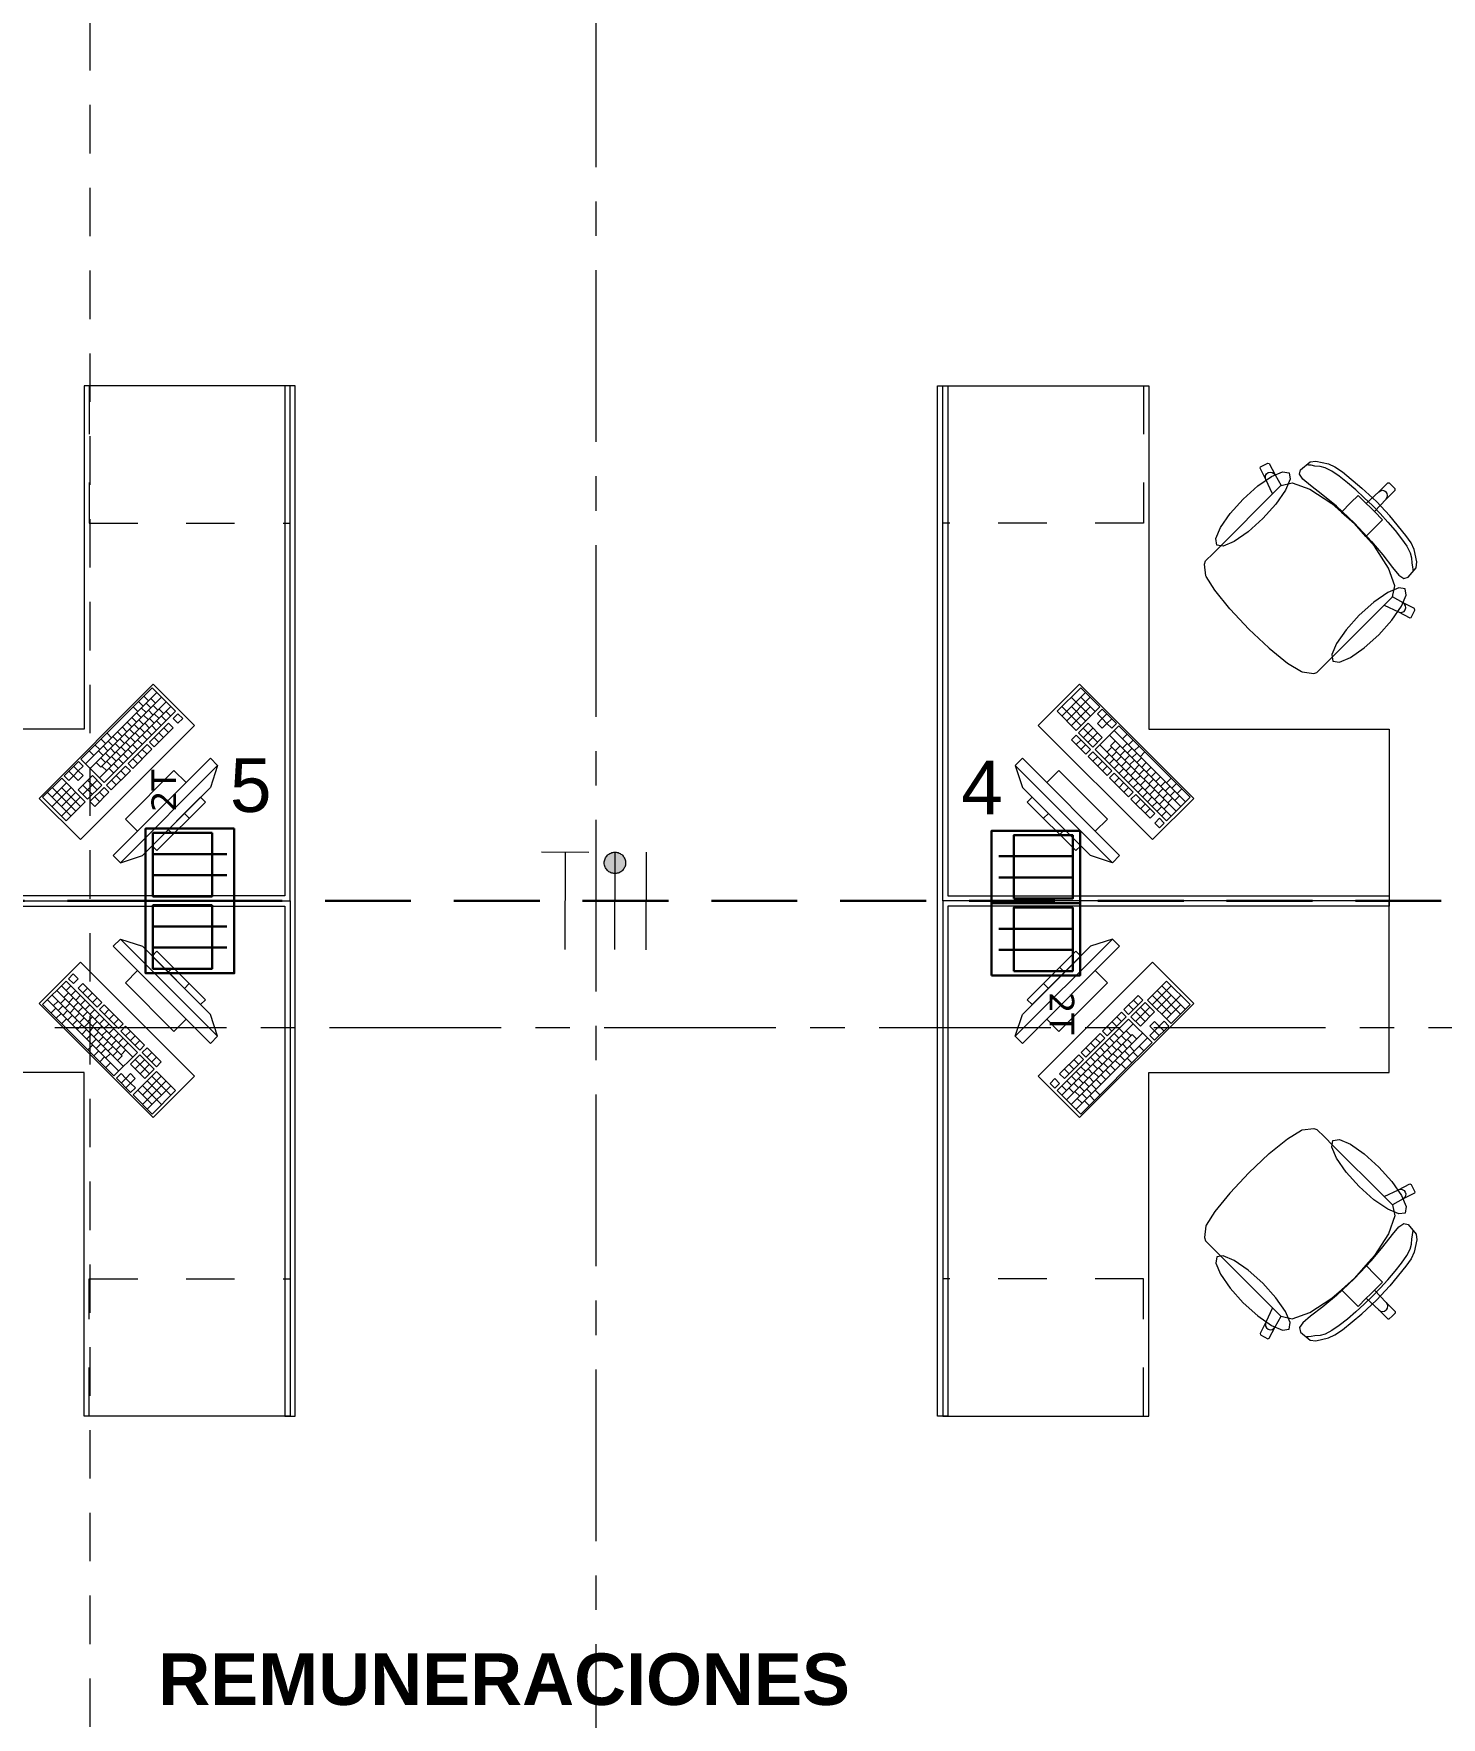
# Model space of a CAD drawing. Header units: inches. Extents: x -19 to 5698, y -728 to 92.
# Drawn here: x 129.905 to 134.004, y 32.398 to 37.3 of the extents above; entities that cross this region are included whole.
import ezdxf

# ---------------------------------------------------------------- set-up
doc = ezdxf.new("R2010")
doc.units = ezdxf.units.IN
doc.header["$MEASUREMENT"] = 0
for name, pattern in [('HIDDEN', [0.375, 0.25, -0.125]), ('Hidden Line', [0.195611, 0.141111, -0.0545]), ('Punto & Raya', [0.65, 0.5, -0.075, 0, -0.075]), ('Rayas', [0.282222, 0.141111, -0.141111]), ('RAYITAS', [0.375, 0.25, -0.125])]:
    doc.linetypes.add(name, pattern=pattern)
doc.layers.get('0').update_dxf_attribs({"color": 61})
for name, color, linetype, lineweight in [('00 conduct tomacorr', 120, 'HIDDEN', 30), ('00 IE LUZ EMERGENCIA', 253, 'Continuous', 0), ('T-TECHO-E', 150, 'Continuous', 20), ('TOMACORRIENTE', 22, 'RAYITAS', 9)]:
    doc.layers.add(name, color=color, linetype=linetype, lineweight=lineweight)
for name, color, linetype in [('02 _ ARQ _ ZON _ Espacio.3D', 7, 'Continuous'), ('08 _ STR _ EXT _ 09 Vigas', 251, 'Continuous'), ('Interior - Mobiliario', 7, 'Continuous'), ('Marcador - Secciones', 7, 'Continuous')]:
    doc.layers.add(name, color=color, linetype=linetype)
doc.styles.add('Annotative', font='arial.ttf')
doc.styles.add('Estilo_Generado_1', font='swisseb.ttf')

# ---------------------------------------------------------------- blocks, each defined once
blk = doc.blocks.new('CAJA POP UP 6 MODULOS')
at = {"layer": '00 conduct tomacorr', "linetype": 'Continuous'}
for p, q in [((-0.095, -0.165), (-0.095, -0.0151)), ((-0.052, -0.165), (-0.052, -0.0151)), ((0.052, -0.165), (0.052, -0.0151)), ((0.095, -0.165), (0.095, -0.0151)), ((0, -0.165), (0, -0.18))]:
    blk.add_line(p, q, dxfattribs=at)
for points in [[(-0.147, 0), (0.147, 0), (0.147, -0.18), (-0.147, -0.18)], [(0, 0), (0.147, 0), (0.147, -0.18), (0, -0.18)]]:
    blk.add_lwpolyline(points, close=True, dxfattribs=at)
for points in [[(-0.138, -0.045), (-0.009, -0.045), (-0.009, -0.165), (-0.138, -0.165), (-0.138, -0.045)], [(0.009, -0.045), (0.138, -0.045), (0.138, -0.165), (0.009, -0.165), (0.009, -0.045)]]:
    blk.add_lwpolyline(points, dxfattribs=at)
at = {"color": 1, "insert": (-0.1807, -0.168), "char_height": 0.05, "attachment_point": 1, "rotation": 180}
blk.add_mtext_dynamic_manual_height_columns('{\\fVerdana|b0|i0|c0|p34;2T}', width=0.000481, gutter_width=0.1561, heights=[0], dxfattribs=at)
blk = doc.blocks.new('a')
at = {"layer": 'TOMACORRIENTE', "ltscale": 0.05}
h = blk.add_hatch(color=4, dxfattribs=at)
edge = h.paths.add_edge_path()
edge.add_arc((0, 0.0752), 0.0211, 0, 360)
at = {"layer": 'TOMACORRIENTE', "color": 4}
for p, q in [((-0.1455, 0.0963), (-0.0515, 0.0963)), ((-0.0985, 0.0963), (-0.0985, -0.0966)), ((0, 0.0963), (0, -0.0963)), ((0.0623, -0.0963), (0.0623, 0.0963))]:
    blk.add_line(p, q, dxfattribs=at)
blk.add_circle((0, 0.0752), 0.0211, dxfattribs=at)
blk = doc.blocks.new('CABLE 3FACE')
at = {"layer": 'T-TECHO-E', "rotation": 59.94170052614085}
blk.add_blockref('a', (0, 0), dxfattribs=at)

msp = doc.modelspace()

# ---------------------------------------------------------------- linework, layer by layer
at = {"layer": '00 conduct tomacorr'}
msp.add_line((127.0037, 34.775, 0), (138.6907, 34.775), dxfattribs=at)
at = {"layer": '08 _ STR _ EXT _ 09 Vigas', "color": 251, "linetype": 'Hidden Line', "lineweight": 13, "true_color": 0x636466}
msp.add_line((130.07, 30.2), (130.07, 39.4), dxfattribs=at)
at = {"layer": 'Interior - Mobiliario', "color": 175, "linetype": 'Rayas', "lineweight": 13}
for p, q in [((130.067, 36.275), (130.067, 35.875)), ((133.137, 36.275), (133.137, 35.875)), ((130.067, 35.875), (130.652, 35.875)), ((133.137, 35.875), (132.552, 35.875)), ((130.067, 33.275), (130.067, 33.675)), ((130.067, 33.675), (130.652, 33.675)), ((133.137, 33.675), (132.552, 33.675)), ((133.137, 33.275), (133.137, 33.675))]:
    msp.add_line(p, q, dxfattribs=at)
at = {"layer": 'Interior - Mobiliario', "color": 175, "linetype": 'Continuous', "lineweight": 13}
for p, q in [((130.667, 36.275), (130.637, 36.275)), ((130.637, 36.275), (130.637, 34.79)), ((130.667, 34.79), (130.667, 36.275)), ((132.537, 36.275), (132.567, 36.275)), ((132.537, 34.79), (132.537, 36.275)), ((132.567, 36.275), (132.567, 34.79)), ((133.4761, 36.0348), (133.4774, 36.0388)), ((133.4931, 36.0017), (133.4761, 36.0348)), ((133.4774, 36.0388), (133.4988, 36.0497)), ((133.4988, 36.0497), (133.5028, 36.0483)), ((133.5028, 36.0483), (133.5198, 36.0152)), ((133.5908, 36.0174), (133.5942, 36.0303)), ((133.5942, 36.0303), (133.6221, 36.0535)), ((133.6168, 36.0439), (133.6123, 36.0447)), ((133.6248, 36.0431), (133.6168, 36.0439)), ((133.6221, 36.0535), (133.6388, 36.0554)), ((133.6356, 36.041), (133.6248, 36.0431)), ((133.651, 36.0399), (133.6356, 36.041)), ((133.6388, 36.0554), (133.675, 36.0476)), ((133.6657, 36.036), (133.651, 36.0399)), ((133.6846, 36.026), (133.6657, 36.036)), ((133.675, 36.0476), (133.6942, 36.0386)), ((133.6942, 36.0386), (133.7159, 36.0237)), ((133.4915, 36.0074), (133.4921, 36.0132)), ((133.4931, 36.0017), (133.4915, 36.0074)), ((133.4921, 36.0132), (133.495, 36.0183)), ((133.5127, 35.9599), (133.4931, 36.0017)), ((133.495, 36.0183), (133.4996, 36.0219)), ((133.4996, 36.0219), (133.5052, 36.0234)), ((133.5052, 36.0234), (133.511, 36.0227)), ((133.511, 36.0227), (133.5162, 36.0198)), ((133.5369, 35.9842), (133.5127, 35.9599)), ((133.5162, 36.0198), (133.5198, 36.0152)), ((133.5198, 36.0152), (133.5371, 35.9842)), ((133.5369, 35.9842), (133.5371, 35.9842)), ((133.5371, 35.9842), (133.5691, 35.9917)), ((133.5691, 35.9917), (133.621, 35.9733)), ((133.6008, 36.0031), (133.5908, 36.0174)), ((133.6231, 35.9845), (133.6008, 36.0031)), ((133.6592, 35.9565), (133.6231, 35.9845)), ((133.7064, 36.0112), (133.6846, 36.026)), ((133.7302, 35.9926), (133.7064, 36.0112)), ((133.7159, 36.0237), (133.7726, 35.9769)), ((133.755, 35.9714), (133.7302, 35.9926)), ((133.8217, 35.9661), (133.8478, 35.9922)), ((133.8478, 35.9922), (133.852, 35.9921)), ((133.852, 35.9921), (133.8606, 35.9836)), ((133.8691, 35.9751), (133.8606, 35.9836)), ((133.3648, 35.8121), (133.5127, 35.9599)), ((133.621, 35.9733), (133.6849, 35.932)), ((133.6986, 35.9238), (133.6592, 35.9565)), ((133.6849, 35.932), (133.713, 35.9072)), ((133.713, 35.9072), (133.7404, 35.9346)), ((133.7404, 35.9346), (133.7615, 35.9557)), ((133.7796, 35.9489), (133.755, 35.9714)), ((133.7615, 35.9557), (133.7852, 35.9321)), ((133.7726, 35.9769), (133.8148, 35.9378)), ((133.803, 35.9261), (133.7796, 35.9489)), ((133.7852, 35.9321), (133.8217, 35.9661)), ((133.7852, 35.9321), (133.7971, 35.9201)), ((133.8091, 35.9082), (133.8431, 35.9447)), ((133.8539, 35.8956), (133.8148, 35.9378)), ((133.8217, 35.9661), (133.8266, 35.9693)), ((133.8266, 35.9693), (133.8323, 35.9704)), ((133.8323, 35.9704), (133.8381, 35.9692)), ((133.8381, 35.9692), (133.843, 35.966)), ((133.8462, 35.9611), (133.843, 35.966)), ((133.8431, 35.9447), (133.8691, 35.9708)), ((133.8431, 35.9447), (133.8463, 35.9496)), ((133.8474, 35.9553), (133.8462, 35.9611)), ((133.8463, 35.9496), (133.8474, 35.9553)), ((133.8691, 35.9708), (133.8691, 35.9751)), ((133.7513, 35.8743), (133.6986, 35.9238)), ((133.713, 35.9072), (133.7509, 35.8739)), ((133.8091, 35.9082), (133.7971, 35.9201)), ((133.803, 35.9261), (133.8259, 35.9026)), ((133.8327, 35.8846), (133.8091, 35.9082)), ((133.8115, 35.8634), (133.8327, 35.8846)), ((133.8259, 35.9026), (133.8484, 35.878)), ((133.9007, 35.8389), (133.8539, 35.8956)), ((133.7842, 35.836), (133.7509, 35.8739)), ((133.7513, 35.8743), (133.8008, 35.8216)), ((133.7842, 35.836), (133.8115, 35.8634)), ((133.809, 35.8079), (133.7842, 35.836)), ((133.8484, 35.878), (133.8696, 35.8532)), ((133.8696, 35.8532), (133.8882, 35.8294)), ((133.9156, 35.8172), (133.9007, 35.8389)), ((133.3174, 35.7646), (133.3393, 35.7866)), ((133.3393, 35.7866), (133.3648, 35.8121)), ((133.8008, 35.8216), (133.8335, 35.7823)), ((133.8503, 35.7441), (133.809, 35.8079)), ((133.8882, 35.8294), (133.903, 35.8076)), ((133.903, 35.8076), (133.913, 35.7887)), ((133.913, 35.7887), (133.9169, 35.774)), ((133.9246, 35.798), (133.9156, 35.8172)), ((133.9324, 35.7618), (133.9246, 35.798)), ((133.3145, 35.7553), (133.3174, 35.7646)), ((133.3185, 35.7214), (133.3145, 35.7553)), ((133.8335, 35.7823), (133.8614, 35.7461)), ((133.8686, 35.6921), (133.8503, 35.7441)), ((133.8614, 35.7461), (133.8801, 35.7238)), ((133.9073, 35.7172), (133.9305, 35.7451)), ((133.9169, 35.774), (133.918, 35.7586)), ((133.918, 35.7586), (133.9201, 35.7478)), ((133.9201, 35.7478), (133.9208, 35.7398)), ((133.9208, 35.7398), (133.9216, 35.7353)), ((133.9305, 35.7451), (133.9324, 35.7618)), ((133.3194, 35.7193), (133.3185, 35.7214)), ((133.3443, 35.6792), (133.3194, 35.7193)), ((133.8612, 35.6601), (133.8686, 35.6921)), ((133.8801, 35.7238), (133.8944, 35.7138)), ((133.8944, 35.7138), (133.9073, 35.7172)), ((133.3879, 35.6256), (133.3443, 35.6792)), ((133.8612, 35.6599), (133.8369, 35.6357)), ((133.8612, 35.6599), (133.8612, 35.6601)), ((133.8922, 35.6428), (133.8612, 35.6601)), ((133.8968, 35.6392), (133.8922, 35.6428)), ((133.9253, 35.6259), (133.8922, 35.6428)), ((133.8997, 35.6341), (133.8968, 35.6392)), ((133.3885, 35.6247), (133.3879, 35.6256)), ((133.4434, 35.5664), (133.3885, 35.6247)), ((133.6891, 35.4878), (133.8369, 35.6357)), ((133.8369, 35.6357), (133.8787, 35.6161)), ((133.8787, 35.6161), (133.8843, 35.6145)), ((133.8787, 35.6161), (133.9118, 35.5991)), ((133.8843, 35.6145), (133.8902, 35.6152)), ((133.8902, 35.6152), (133.8953, 35.618)), ((133.8953, 35.618), (133.8989, 35.6226)), ((133.8989, 35.6226), (133.9004, 35.6282)), ((133.9004, 35.6282), (133.8997, 35.6341)), ((133.9118, 35.5991), (133.9158, 35.6004)), ((133.9158, 35.6004), (133.9266, 35.6218)), ((133.9266, 35.6218), (133.9253, 35.6259)), ((133.4434, 35.5664), (133.5017, 35.5116)), ((133.5017, 35.5116), (133.5026, 35.5109)), ((133.5026, 35.5109), (133.5562, 35.4673)), ((133.5562, 35.4673), (133.5963, 35.4424)), ((133.5963, 35.4424), (133.5984, 35.4415)), ((133.5984, 35.4415), (133.6323, 35.4375)), ((133.6416, 35.4404), (133.6636, 35.4623)), ((133.6636, 35.4623), (133.6891, 35.4878)), ((130.25, 35.3955), (130.0423, 35.1878)), ((130.3186, 35.3269), (130.25, 35.3955)), ((132.954, 35.3955), (132.8854, 35.3269)), ((133.0093, 35.3401), (132.954, 35.3955)), ((133.6323, 35.4375), (133.6416, 35.4404)), ((130.2637, 35.3817), (130.056, 35.174)), ((130.2774, 35.368), (130.0697, 35.1603)), ((130.2912, 35.3543), (130.1008, 35.1639)), ((130.2102, 35.3557), (130.2239, 35.3419)), ((130.2258, 35.3712), (130.2395, 35.3575)), ((130.2326, 35.3506), (130.2463, 35.3369)), ((130.2464, 35.3644), (130.2601, 35.3507)), ((130.2532, 35.3438), (130.2669, 35.3301)), ((132.9678, 35.3816), (132.8992, 35.313)), ((132.9817, 35.3678), (132.9131, 35.2992)), ((132.9819, 35.3126), (132.9265, 35.368)), ((132.9956, 35.3264), (132.9541, 35.3679)), ((130.3049, 35.3406), (130.0972, 35.1329)), ((130.1109, 35.1192), (130.3186, 35.3269)), ((130.1772, 35.2952), (130.1909, 35.2815)), ((130.191, 35.309), (130.2047, 35.2953)), ((130.1946, 35.3401), (130.2083, 35.3264)), ((130.2049, 35.3229), (130.2186, 35.3092)), ((130.2117, 35.3023), (130.2254, 35.2885)), ((130.2187, 35.3367), (130.2324, 35.323)), ((130.2255, 35.3161), (130.2392, 35.3024)), ((130.2394, 35.33), (130.2531, 35.3162)), ((130.2427, 35.3059), (130.2564, 35.2921)), ((130.2565, 35.3197), (130.2703, 35.306)), ((130.2633, 35.2991), (130.277, 35.2854)), ((130.2704, 35.3336), (130.2841, 35.3198)), ((130.2772, 35.3129), (130.2909, 35.2992)), ((130.291, 35.3268), (130.3047, 35.313)), ((130.3254, 35.32), (130.3116, 35.3062)), ((130.3116, 35.3062), (130.3253, 35.2925)), ((130.3253, 35.2925), (130.3392, 35.3063)), ((130.3392, 35.3063), (130.3254, 35.32)), ((132.8854, 35.3269), (132.9408, 35.2715)), ((132.9545, 35.2852), (132.8991, 35.3406)), ((132.9682, 35.2989), (132.9267, 35.3405)), ((132.9818, 35.3402), (132.9269, 35.2854)), ((132.9408, 35.2715), (133.0093, 35.3401)), ((133.0163, 35.3331), (133.0026, 35.3194)), ((133.0026, 35.3194), (133.0164, 35.3056)), ((133.0164, 35.3056), (133.0027, 35.2919)), ((133.0578, 35.2916), (133.0163, 35.3331)), ((133.0301, 35.3193), (133.0164, 35.3056)), ((133.0303, 35.2917), (133.0164, 35.3056)), ((133.044, 35.3055), (133.0303, 35.2917)), ((130.1012, 35.2466), (130.1149, 35.2329)), ((130.1185, 35.2639), (130.1322, 35.2502)), ((130.1356, 35.2537), (130.1494, 35.2399)), ((130.1495, 35.2675), (130.1632, 35.2538)), ((130.1563, 35.2469), (130.17, 35.2332)), ((130.1633, 35.2814), (130.177, 35.2676)), ((130.1701, 35.2607), (130.1838, 35.247)), ((130.184, 35.2746), (130.1977, 35.2609)), ((130.1873, 35.2505), (130.201, 35.2368)), ((130.1978, 35.2884), (130.2115, 35.2747)), ((130.2011, 35.2643), (130.2149, 35.2506)), ((130.215, 35.2782), (130.2287, 35.2644)), ((130.2218, 35.2575), (130.2355, 35.2438)), ((130.2288, 35.292), (130.2426, 35.2783)), ((130.2356, 35.2714), (130.2493, 35.2577)), ((130.2977, 35.2923), (130.2424, 35.237)), ((130.2495, 35.2852), (130.2632, 35.2715)), ((130.2561, 35.2232), (130.3115, 35.2786)), ((130.2562, 35.2508), (130.2699, 35.2371)), ((130.2701, 35.2646), (130.2838, 35.2509)), ((130.2839, 35.2785), (130.2976, 35.2648)), ((130.3115, 35.2786), (130.2977, 35.2923)), ((132.9408, 35.2577), (132.9271, 35.244)), ((132.9824, 35.2162), (132.9408, 35.2577)), ((132.9751, 35.292), (132.9477, 35.2646)), ((132.9477, 35.2646), (132.9892, 35.223)), ((133.003, 35.2368), (132.9614, 35.2783)), ((132.989, 35.2782), (132.9615, 35.2507)), ((133.0167, 35.2505), (132.9751, 35.292)), ((133.0028, 35.2643), (132.9754, 35.2369)), ((132.9892, 35.223), (133.0167, 35.2505)), ((133.0647, 35.2847), (132.9962, 35.2161)), ((133.0027, 35.2919), (133.0165, 35.278)), ((133.0165, 35.278), (133.0303, 35.2917)), ((133.0303, 35.2917), (133.0441, 35.2779)), ((133.245, 35.0495), (133.0373, 35.2573)), ((133.0441, 35.2779), (133.0578, 35.2916)), ((133.2587, 35.0633), (133.051, 35.271)), ((133.2724, 35.077), (133.0647, 35.2847)), ((133.089, 35.2604), (133.0753, 35.2467)), ((130.0665, 35.212), (130.0803, 35.1983)), ((130.0838, 35.2293), (130.0976, 35.2156)), ((130.0941, 35.2121), (130.1078, 35.1984)), ((130.1079, 35.226), (130.1217, 35.2123)), ((130.1147, 35.2053), (130.1284, 35.1916)), ((130.1218, 35.2398), (130.1355, 35.2261)), ((130.1286, 35.2192), (130.1423, 35.2055)), ((130.1424, 35.233), (130.1561, 35.2193)), ((130.1458, 35.2089), (130.1595, 35.1952)), ((130.1596, 35.2228), (130.1733, 35.2091)), ((130.1664, 35.2021), (130.1801, 35.1884)), ((130.1735, 35.2366), (130.1872, 35.2229)), ((130.2354, 35.23), (130.18, 35.1746)), ((130.1802, 35.216), (130.194, 35.2023)), ((130.1938, 35.1609), (130.2491, 35.2163)), ((130.1941, 35.2298), (130.2078, 35.2161)), ((130.2077, 35.2023), (130.2215, 35.1886)), ((130.2079, 35.2437), (130.2217, 35.23)), ((130.2216, 35.2162), (130.2353, 35.2025)), ((130.2491, 35.2163), (130.2354, 35.23)), ((130.2424, 35.237), (130.2561, 35.2232)), ((132.9271, 35.244), (132.9687, 35.2025)), ((132.9547, 35.2439), (132.941, 35.2302)), ((132.9685, 35.23), (132.9548, 35.2163)), ((132.9687, 35.2025), (132.9824, 35.2162)), ((132.9893, 35.2093), (132.9756, 35.1955)), ((132.9756, 35.1955), (133.031, 35.1402)), ((133.0447, 35.1539), (132.9893, 35.2093)), ((132.9962, 35.2161), (133.2039, 35.0084)), ((133.2176, 35.0221), (133.0099, 35.2298)), ((133.0376, 35.2021), (133.0239, 35.1884)), ((133.0444, 35.2228), (133.0307, 35.2091)), ((133.0546, 35.2399), (133.0409, 35.2262)), ((133.2313, 35.0358), (133.0409, 35.2262)), ((133.0582, 35.2089), (133.0445, 35.1952)), ((133.0685, 35.2261), (133.0548, 35.2124)), ((133.0823, 35.2123), (133.0686, 35.1985)), ((133.0891, 35.2329), (133.0754, 35.2192)), ((133.0962, 35.1984), (133.0824, 35.1847)), ((133.103, 35.219), (133.0892, 35.2053)), ((133.1063, 35.2431), (133.0926, 35.2294)), ((133.1168, 35.2052), (133.1031, 35.1915)), ((133.1236, 35.2258), (133.1099, 35.2121)), ((133.1409, 35.2085), (133.1272, 35.1948)), ((130.0354, 35.1808), (129.9938, 35.1393)), ((130.0077, 35.1531), (130.0214, 35.1394)), ((130.0352, 35.1533), (130.0214, 35.1394)), ((130.0215, 35.167), (130.0352, 35.1533)), ((130.0352, 35.1533), (130.0491, 35.1671)), ((130.049, 35.1396), (130.0352, 35.1533)), ((130.0491, 35.1671), (130.0354, 35.1808)), ((130.0423, 35.1878), (130.1109, 35.1192)), ((130.087, 35.1776), (130.1008, 35.1639)), ((130.1009, 35.1915), (130.1146, 35.1778)), ((130.1042, 35.1674), (130.1179, 35.1537)), ((130.1731, 35.1677), (130.1177, 35.1123)), ((130.1181, 35.1812), (130.1318, 35.1675)), ((130.1249, 35.1606), (130.1386, 35.1469)), ((130.1314, 35.0986), (130.1868, 35.154)), ((130.1319, 35.1951), (130.1456, 35.1814)), ((130.4197, 35.1901), (130.1368, 34.9073)), ((130.1387, 35.1744), (130.1524, 35.1607)), ((130.1525, 35.1883), (130.1663, 35.1746)), ((130.1581, 34.8861), (130.4409, 35.1689)), ((130.1593, 35.1539), (130.173, 35.1402)), ((130.3136, 35.1548), (130.1722, 35.0134)), ((130.1868, 35.154), (130.1731, 35.1677)), ((130.18, 35.1746), (130.1938, 35.1609)), ((130.1939, 35.1885), (130.2076, 35.1748)), ((130.349, 35.1194), (130.3136, 35.1548)), ((130.4409, 35.1689), (130.4197, 35.1901)), ((130.4409, 35.1689), (130.4197, 35.1053)), ((132.7843, 35.1901), (132.7631, 35.1689)), ((132.7631, 35.1689), (133.0459, 34.8861)), ((132.7631, 35.1689), (132.7843, 35.1053)), ((133.0671, 34.9073), (132.7843, 35.1901)), ((132.8904, 35.1548), (132.855, 35.1194)), ((133.0318, 35.0134), (132.8904, 35.1548)), ((133.0032, 35.1954), (132.9894, 35.1817)), ((133.017, 35.1816), (133.0033, 35.1678)), ((133.0309, 35.1677), (133.0171, 35.154)), ((133.031, 35.1402), (133.0447, 35.1539)), ((133.0514, 35.1883), (133.0377, 35.1746)), ((133.0516, 35.1469), (133.0379, 35.1332)), ((133.0653, 35.1744), (133.0516, 35.1607)), ((133.107, 35.0916), (133.0516, 35.1469)), ((133.0721, 35.1951), (133.0583, 35.1814)), ((133.0791, 35.1606), (133.0654, 35.1469)), ((133.0859, 35.1812), (133.0722, 35.1675)), ((133.093, 35.1467), (133.0793, 35.133)), ((133.0998, 35.1674), (133.086, 35.1537)), ((133.11, 35.1846), (133.0963, 35.1708)), ((133.1136, 35.1535), (133.0999, 35.1398)), ((133.1239, 35.1707), (133.1101, 35.157)), ((133.1306, 35.1913), (133.1169, 35.1776)), ((133.1377, 35.1569), (133.124, 35.1431)), ((133.1445, 35.1775), (133.1308, 35.1638)), ((133.1583, 35.1637), (133.1446, 35.1499)), ((133.1722, 35.1498), (133.1585, 35.1361)), ((129.9869, 35.1324), (129.9315, 35.077)), ((130.0143, 35.1049), (129.959, 35.0495)), ((130.0006, 35.1186), (129.9591, 35.0771)), ((129.9592, 35.1047), (130.0278, 35.0361)), ((129.9868, 35.1048), (130.0416, 35.0499)), ((130.0555, 35.0638), (129.9869, 35.1324)), ((129.9938, 35.1393), (130.0076, 35.1256)), ((130.0076, 35.1256), (130.0214, 35.1394)), ((130.0214, 35.1394), (130.0351, 35.1257)), ((130.0765, 35.1397), (130.035, 35.0981)), ((130.035, 35.0981), (130.0624, 35.0707)), ((130.0351, 35.1257), (130.049, 35.1396)), ((130.0902, 35.126), (130.0487, 35.0844)), ((130.0488, 35.112), (130.0763, 35.0846)), ((130.0624, 35.0707), (130.1039, 35.1123)), ((130.0627, 35.1258), (130.0901, 35.0984)), ((130.1108, 35.1054), (130.0693, 35.0639)), ((130.1039, 35.1123), (130.0765, 35.1397)), ((130.1245, 35.0917), (130.1108, 35.1054)), ((130.1177, 35.1123), (130.1314, 35.0986)), ((130.1316, 35.1262), (130.1453, 35.1125)), ((130.1454, 35.14), (130.1591, 35.1263)), ((130.2075, 34.978), (130.349, 35.1194)), ((130.4197, 35.1053), (130.2217, 34.9073)), ((132.9823, 34.9073), (132.7843, 35.1053)), ((132.855, 35.1194), (132.9964, 34.978)), ((133.0379, 35.1332), (133.0933, 35.0778)), ((133.0655, 35.1331), (133.0518, 35.1194)), ((133.0793, 35.1192), (133.0656, 35.1055)), ((133.0932, 35.1054), (133.0795, 35.0917)), ((133.1068, 35.1329), (133.0931, 35.1192)), ((133.1207, 35.119), (133.1069, 35.1053)), ((133.1275, 35.1397), (133.1137, 35.126)), ((133.1345, 35.1052), (133.1208, 35.0915)), ((133.1413, 35.1258), (133.1276, 35.1121)), ((133.1516, 35.143), (133.1378, 35.1293)), ((133.1551, 35.112), (133.1414, 35.0983)), ((133.1654, 35.1292), (133.1517, 35.1155)), ((133.169, 35.0981), (133.1553, 35.0844)), ((133.1792, 35.1153), (133.1655, 35.1016)), ((133.186, 35.136), (133.1723, 35.1222)), ((133.1931, 35.1015), (133.1794, 35.0878)), ((133.1999, 35.1221), (133.1862, 35.1084)), ((133.2137, 35.1083), (133.2, 35.0945)), ((133.2171, 35.1324), (133.2033, 35.1186)), ((133.2326, 35.1168), (133.2189, 35.1031)), ((133.2482, 35.1012), (133.2345, 35.0875)), ((129.9315, 35.077), (130.0001, 35.0084)), ((129.9454, 35.0908), (130.0139, 35.0222)), ((130.0418, 35.0775), (129.9864, 35.0221)), ((130.0281, 35.0912), (129.9865, 35.0497)), ((130.0001, 35.0084), (130.0555, 35.0638)), ((130.0693, 35.0639), (130.083, 35.0501)), ((130.083, 35.0501), (130.1245, 35.0917)), ((130.0831, 35.0777), (130.0968, 35.064)), ((130.097, 35.0916), (130.1107, 35.0778)), ((130.3914, 35.077), (130.25, 34.9356)), ((130.2641, 34.9214), (130.4055, 35.0629)), ((130.4055, 35.0629), (130.3914, 35.077)), ((132.8126, 35.077), (132.7984, 35.0629)), ((132.7984, 35.0629), (132.9399, 34.9214)), ((132.954, 34.9356), (132.8126, 35.077)), ((133.0933, 35.0778), (133.107, 35.0916)), ((133.1139, 35.0846), (133.1002, 35.0709)), ((133.1002, 35.0709), (133.1556, 35.0155)), ((133.1693, 35.0292), (133.1139, 35.0846)), ((133.1278, 35.0708), (133.1141, 35.0571)), ((133.1416, 35.0569), (133.1279, 35.0432)), ((133.1484, 35.0914), (133.1346, 35.0776)), ((133.1622, 35.0775), (133.1485, 35.0638)), ((133.1761, 35.0637), (133.1623, 35.0499)), ((133.1828, 35.0843), (133.1691, 35.0706)), ((133.1899, 35.0498), (133.1762, 35.0361)), ((133.1967, 35.0704), (133.183, 35.0567)), ((133.2069, 35.0876), (133.1932, 35.0739)), ((133.2105, 35.0566), (133.1968, 35.0429)), ((133.2039, 35.0084), (133.2724, 35.077)), ((133.2208, 35.0738), (133.2071, 35.0601)), ((133.2276, 35.0944), (133.2139, 35.0807)), ((133.2414, 35.0806), (133.2277, 35.0669)), ((130.1722, 35.0134), (130.2075, 34.978)), ((130.3443, 35.0299), (130.3584, 35.0157)), ((132.8597, 35.0299), (132.8456, 35.0157)), ((132.9964, 34.978), (133.0318, 35.0134)), ((133.1555, 35.0431), (133.1418, 35.0294)), ((133.1556, 35.0155), (133.1693, 35.0292)), ((133.1832, 35.0154), (133.1695, 35.0017)), ((133.1695, 35.0017), (133.1833, 34.9878)), ((133.197, 35.0015), (133.1832, 35.0154)), ((133.1833, 34.9878), (133.197, 35.0015)), ((133.2037, 35.036), (133.19, 35.0222)), ((130.2971, 34.9827), (130.3113, 34.9686)), ((132.9069, 34.9827), (132.8927, 34.9686)), ((130.1368, 34.9073), (130.1581, 34.8861)), ((130.1581, 34.8861), (130.2217, 34.9073)), ((130.25, 34.9356), (130.2641, 34.9214)), ((132.9399, 34.9214), (132.954, 34.9356)), ((133.0459, 34.8861), (132.9823, 34.9073)), ((133.0459, 34.8861), (133.0671, 34.9073)), ((130.637, 34.79), (129.352, 34.79)), ((129.352, 34.76), (130.637, 34.76)), ((130.637, 34.76), (130.637, 33.275)), ((130.667, 34.76), (130.667, 34.79)), ((130.667, 33.275), (130.667, 34.76)), ((132.537, 34.76), (132.537, 34.79)), ((132.537, 33.275), (132.537, 34.76)), ((132.567, 34.79), (133.852, 34.79)), ((132.567, 34.76), (132.567, 33.275)), ((133.852, 34.76), (132.567, 34.76)), ((133.852, 34.79), (133.852, 34.76)), ((130.1581, 34.6639), (130.1368, 34.6427)), ((130.4409, 34.3811), (130.1581, 34.6639)), ((130.1581, 34.6639), (130.2217, 34.6427)), ((133.0459, 34.6639), (132.7631, 34.3811)), ((133.0459, 34.6639), (132.9823, 34.6427)), ((133.0671, 34.6427), (133.0459, 34.6639)), ((130.1368, 34.6427), (130.4197, 34.3599)), ((130.2217, 34.6427), (130.4197, 34.4447)), ((130.2641, 34.6286), (130.25, 34.6144)), ((130.25, 34.6144), (130.3914, 34.473)), ((130.4055, 34.4871), (130.2641, 34.6286)), ((132.7843, 34.3599), (133.0671, 34.6427)), ((132.7843, 34.4447), (132.9823, 34.6427)), ((132.9399, 34.6286), (132.7984, 34.4871)), ((132.8126, 34.473), (132.954, 34.6144)), ((132.954, 34.6144), (132.9399, 34.6286)), ((130.0207, 34.5622), (130.0069, 34.5485)), ((130.0345, 34.5483), (130.0207, 34.5622)), ((130.2075, 34.572), (130.1722, 34.5366)), ((130.349, 34.4306), (130.2075, 34.572)), ((130.2971, 34.5673), (130.3113, 34.5814)), ((132.9964, 34.572), (132.855, 34.4306)), ((132.9069, 34.5673), (132.8927, 34.5814)), ((133.0318, 34.5366), (132.9964, 34.572)), ((130.0001, 34.5416), (129.9315, 34.473)), ((129.9727, 34.5142), (130.1631, 34.3238)), ((129.9864, 34.5279), (130.1941, 34.3202)), ((130.2078, 34.3339), (130.0001, 34.5416)), ((130.0002, 34.514), (130.0139, 34.5278)), ((130.0069, 34.5485), (130.0208, 34.5346)), ((130.0141, 34.5002), (130.0278, 34.5139)), ((130.0208, 34.5346), (130.0345, 34.5483)), ((130.0484, 34.5345), (130.0346, 34.5208)), ((130.0346, 34.5208), (130.09, 34.4654)), ((130.1037, 34.4791), (130.0484, 34.5345)), ((130.0485, 34.5069), (130.0622, 34.5206)), ((130.1722, 34.5366), (130.3136, 34.3952)), ((130.3443, 34.5201), (130.3584, 34.5343)), ((132.8597, 34.5201), (132.8456, 34.5343)), ((132.8904, 34.3952), (133.0318, 34.5366)), ((133.2039, 34.5416), (133.1485, 34.4862)), ((133.1622, 34.4725), (133.2176, 34.5279)), ((133.2448, 34.4453), (133.1762, 34.5139)), ((133.2586, 34.4592), (133.19, 34.5278)), ((133.2724, 34.473), (133.2039, 34.5416)), ((129.9315, 34.473), (130.1392, 34.2653)), ((129.9452, 34.4867), (130.1529, 34.279)), ((129.9558, 34.4488), (129.9695, 34.4625)), ((129.959, 34.5005), (130.1667, 34.2927)), ((129.9625, 34.4694), (129.9763, 34.4831)), ((129.9764, 34.4556), (129.9901, 34.4693)), ((129.9832, 34.4762), (129.9969, 34.4899)), ((129.9934, 34.4934), (130.0071, 34.5071)), ((129.997, 34.4624), (130.0107, 34.4761)), ((130.0073, 34.4796), (130.021, 34.4933)), ((130.0109, 34.4485), (130.0246, 34.4622)), ((130.0211, 34.4657), (130.0348, 34.4794)), ((130.0279, 34.4863), (130.0416, 34.5001)), ((130.035, 34.4519), (130.0487, 34.4656)), ((130.0418, 34.4725), (130.0555, 34.4862)), ((130.0556, 34.4586), (130.0693, 34.4724)), ((130.0623, 34.4931), (130.0761, 34.5068)), ((130.0762, 34.4792), (130.0899, 34.4929)), ((130.09, 34.4654), (130.1037, 34.4791)), ((130.1107, 34.4722), (130.097, 34.4584)), ((130.1661, 34.4168), (130.1107, 34.4722)), ((130.3914, 34.473), (130.4055, 34.4871)), ((132.7984, 34.4871), (132.8126, 34.473)), ((133.121, 34.4999), (133.0795, 34.4583)), ((133.0932, 34.4446), (133.1347, 34.4861)), ((133.107, 34.4584), (133.0933, 34.4722)), ((133.1416, 34.4793), (133.1, 34.4377)), ((133.1209, 34.4723), (133.1071, 34.486)), ((133.1137, 34.424), (133.1553, 34.4656)), ((133.1347, 34.4861), (133.121, 34.4999)), ((133.1551, 34.438), (133.1277, 34.4654)), ((133.169, 34.4519), (133.1416, 34.4793)), ((133.1485, 34.4862), (133.2171, 34.4176)), ((133.2172, 34.4452), (133.1623, 34.5001)), ((133.1759, 34.4588), (133.2175, 34.5003)), ((133.1896, 34.4451), (133.245, 34.5005)), ((133.2033, 34.4314), (133.2449, 34.4729)), ((133.2171, 34.4176), (133.2724, 34.473)), ((129.9713, 34.4332), (129.985, 34.4469)), ((129.9869, 34.4176), (130.0006, 34.4314)), ((129.9902, 34.4417), (130.004, 34.4555)), ((130.0041, 34.4279), (130.0178, 34.4416)), ((130.0179, 34.414), (130.0317, 34.4278)), ((130.0247, 34.4347), (130.0384, 34.4484)), ((130.0318, 34.4002), (130.0455, 34.4139)), ((130.0386, 34.4208), (130.0523, 34.4345)), ((130.0488, 34.438), (130.0625, 34.4517)), ((130.0524, 34.407), (130.0661, 34.4207)), ((130.0627, 34.4242), (130.0764, 34.4379)), ((130.0695, 34.4448), (130.0832, 34.4585)), ((130.0765, 34.4103), (130.0902, 34.424)), ((130.0833, 34.431), (130.097, 34.4447)), ((130.097, 34.4584), (130.1523, 34.4031)), ((130.0972, 34.4171), (130.1109, 34.4308)), ((130.1108, 34.4446), (130.1245, 34.4583)), ((130.111, 34.4033), (130.1247, 34.417)), ((130.1247, 34.4308), (130.1384, 34.4445)), ((130.1385, 34.4169), (130.1522, 34.4306)), ((130.1523, 34.4031), (130.1661, 34.4168)), ((130.3136, 34.3952), (130.349, 34.4306)), ((130.4409, 34.3811), (130.4197, 34.4447)), ((132.7631, 34.3811), (132.7843, 34.4447)), ((132.855, 34.4306), (132.8904, 34.3952)), ((133.0931, 34.4308), (132.8854, 34.2231)), ((132.8991, 34.2094), (133.1068, 34.4171)), ((133.0725, 34.4514), (133.0171, 34.396)), ((133.0309, 34.3823), (133.0862, 34.4377)), ((133.0585, 34.41), (133.0448, 34.4237)), ((133.0724, 34.4238), (133.0587, 34.4375)), ((133.0862, 34.4377), (133.0725, 34.4514)), ((133.0795, 34.4583), (133.0932, 34.4446)), ((133.1617, 34.3623), (133.0931, 34.4308)), ((133.1, 34.4377), (133.1275, 34.4103)), ((133.1413, 34.4242), (133.1139, 34.4516)), ((133.1275, 34.4103), (133.169, 34.4519)), ((133.1689, 34.4243), (133.155, 34.4104)), ((133.1826, 34.4106), (133.1689, 34.4243)), ((133.1964, 34.4244), (133.1826, 34.4106)), ((133.2101, 34.4107), (133.1964, 34.4244)), ((130.0456, 34.3863), (130.0593, 34.4001)), ((130.0595, 34.3725), (130.0732, 34.3862)), ((130.0663, 34.3931), (130.08, 34.4069)), ((130.0733, 34.3587), (130.087, 34.3724)), ((130.0801, 34.3793), (130.0938, 34.393)), ((130.0904, 34.3965), (130.1041, 34.4102)), ((130.094, 34.3654), (130.1077, 34.3792)), ((130.1042, 34.3826), (130.1179, 34.3963)), ((130.1078, 34.3516), (130.1215, 34.3653)), ((130.1181, 34.3688), (130.1318, 34.3825)), ((130.1249, 34.3894), (130.1386, 34.4031)), ((130.1319, 34.3549), (130.1456, 34.3686)), ((130.1387, 34.3756), (130.1524, 34.3893)), ((130.1525, 34.3617), (130.1663, 34.3754)), ((130.173, 34.4098), (130.1593, 34.3961)), ((130.1593, 34.3961), (130.2147, 34.3407)), ((130.2284, 34.3545), (130.173, 34.4098)), ((130.1731, 34.3823), (130.1868, 34.396)), ((130.187, 34.3684), (130.2007, 34.3822)), ((130.2008, 34.3546), (130.2145, 34.3683)), ((130.4197, 34.3599), (130.4409, 34.3811)), ((132.7631, 34.3811), (132.7843, 34.3599)), ((132.9128, 34.1957), (133.1032, 34.3861)), ((132.9265, 34.182), (133.1342, 34.3897)), ((132.9402, 34.1683), (133.148, 34.376)), ((132.954, 34.1545), (133.1617, 34.3623)), ((133.0102, 34.3891), (132.9548, 34.3337)), ((132.9685, 34.32), (133.0239, 34.3754)), ((133.0101, 34.3615), (132.9964, 34.3752)), ((133.0239, 34.3754), (133.0102, 34.3891)), ((133.0171, 34.396), (133.0309, 34.3823)), ((133.0447, 34.3961), (133.031, 34.4098)), ((133.0514, 34.3617), (133.0377, 34.3754)), ((133.0653, 34.3756), (133.0516, 34.3893)), ((133.0721, 34.3549), (133.0583, 34.3686)), ((133.0791, 34.3894), (133.0654, 34.4031)), ((133.0859, 34.3688), (133.0722, 34.3825)), ((133.0998, 34.3826), (133.086, 34.3963)), ((133.1031, 34.3585), (133.0894, 34.3722)), ((133.1169, 34.3724), (133.1032, 34.3861)), ((133.1687, 34.3967), (133.1549, 34.3829)), ((133.1549, 34.3829), (133.1686, 34.3692)), ((133.155, 34.4104), (133.1687, 34.3967)), ((133.1686, 34.3692), (133.2101, 34.4107)), ((133.1687, 34.3967), (133.1826, 34.4106)), ((133.1824, 34.383), (133.1687, 34.3967)), ((133.1963, 34.3969), (133.1826, 34.4106)), ((130.0631, 34.3415), (130.0768, 34.3552)), ((130.0804, 34.3242), (130.0941, 34.3379)), ((130.0872, 34.3448), (130.1009, 34.3585)), ((130.0977, 34.3069), (130.1114, 34.3206)), ((130.101, 34.331), (130.1147, 34.3447)), ((130.1149, 34.3171), (130.1286, 34.3308)), ((130.1217, 34.3377), (130.1354, 34.3515)), ((130.1355, 34.3239), (130.1492, 34.3376)), ((130.1392, 34.2653), (130.2078, 34.3339)), ((130.1458, 34.3411), (130.1595, 34.3548)), ((130.1494, 34.3101), (130.1631, 34.3238)), ((130.1596, 34.3272), (130.1733, 34.3409)), ((130.1664, 34.3479), (130.1801, 34.3616)), ((130.2147, 34.327), (130.1873, 34.2995)), ((130.201, 34.3132), (130.2426, 34.2717)), ((130.2147, 34.3407), (130.2284, 34.3545)), ((130.2563, 34.2854), (130.2147, 34.327)), ((130.2353, 34.3475), (130.2216, 34.3338)), ((130.2216, 34.3338), (130.2631, 34.2923)), ((130.2768, 34.306), (130.2353, 34.3475)), ((130.2354, 34.32), (130.2491, 34.3337)), ((130.2493, 34.3061), (130.263, 34.3198)), ((132.9479, 34.3268), (132.8925, 34.2714)), ((132.9616, 34.313), (132.9479, 34.3268)), ((132.9548, 34.3337), (132.9685, 34.32)), ((132.9824, 34.3338), (132.9687, 34.3475)), ((132.996, 34.3063), (132.9823, 34.32)), ((132.9962, 34.3477), (132.9825, 34.3614)), ((133.0099, 34.3202), (132.9962, 34.3339)), ((133.0167, 34.2995), (133.003, 34.3132)), ((133.0237, 34.334), (133.01, 34.3477)), ((133.0305, 34.3134), (133.0168, 34.3271)), ((133.0376, 34.3479), (133.0239, 34.3616)), ((133.0444, 34.3272), (133.0307, 34.3409)), ((133.0477, 34.3031), (133.034, 34.3168)), ((133.0582, 34.3411), (133.0445, 34.3548)), ((133.0615, 34.317), (133.0478, 34.3307)), ((133.0754, 34.3308), (133.0617, 34.3445)), ((133.0822, 34.3102), (133.0685, 34.3239)), ((133.0892, 34.3447), (133.0755, 34.3584)), ((133.096, 34.324), (133.0823, 34.3377)), ((133.1028, 34.3034), (133.0891, 34.3171)), ((133.1099, 34.3379), (133.0962, 34.3516)), ((133.1201, 34.3207), (133.1064, 34.3344)), ((133.1374, 34.338), (133.1237, 34.3517)), ((130.115, 34.2896), (130.1287, 34.3033)), ((130.1599, 34.2721), (130.1462, 34.2584)), ((130.1737, 34.2583), (130.1599, 34.2721)), ((130.1874, 34.272), (130.1737, 34.2583)), ((130.1873, 34.2995), (130.2288, 34.258)), ((130.2013, 34.2581), (130.1874, 34.272)), ((130.2632, 34.2785), (130.1946, 34.2099)), ((130.2011, 34.2857), (130.2286, 34.3131)), ((130.215, 34.2718), (130.2424, 34.2993)), ((130.2222, 34.2098), (130.277, 34.2646)), ((130.2288, 34.258), (130.2563, 34.2854)), ((130.2495, 34.2648), (130.3049, 34.2094)), ((130.2631, 34.2923), (130.2768, 34.306)), ((130.3186, 34.2231), (130.2632, 34.2785)), ((132.8925, 34.2714), (132.9062, 34.2577)), ((132.9062, 34.2577), (132.9616, 34.313)), ((132.9201, 34.2715), (132.9064, 34.2852)), ((132.9339, 34.2854), (132.9202, 34.2991)), ((132.9406, 34.2509), (132.9269, 34.2646)), ((132.9478, 34.2992), (132.9341, 34.3129)), ((132.9545, 34.2648), (132.9408, 34.2785)), ((132.9683, 34.2786), (132.9546, 34.2923)), ((132.9751, 34.258), (132.9614, 34.2717)), ((132.9822, 34.2925), (132.9685, 34.3062)), ((132.989, 34.2718), (132.9753, 34.2856)), ((133.0028, 34.2857), (132.9891, 34.2994)), ((133.0062, 34.2616), (132.9924, 34.2753)), ((133.02, 34.2754), (133.0063, 34.2891)), ((133.0268, 34.2548), (133.0131, 34.2685)), ((133.0338, 34.2893), (133.0201, 34.303)), ((133.0406, 34.2686), (133.0269, 34.2824)), ((133.0545, 34.2825), (133.0408, 34.2962)), ((133.0683, 34.2963), (133.0546, 34.3101)), ((133.0855, 34.2861), (133.0718, 34.2998)), ((130.1462, 34.2584), (130.1877, 34.2169)), ((130.16, 34.2445), (130.1737, 34.2583)), ((130.1737, 34.2583), (130.1876, 34.2444)), ((130.1739, 34.2307), (130.1876, 34.2444)), ((130.1876, 34.2444), (130.2013, 34.2581)), ((130.2014, 34.2306), (130.1876, 34.2444)), ((130.1877, 34.2169), (130.2014, 34.2306)), ((130.2083, 34.2236), (130.2499, 34.1821)), ((130.2221, 34.2374), (130.2774, 34.182)), ((130.2223, 34.1822), (130.2909, 34.2508)), ((130.2358, 34.2511), (130.2773, 34.2095)), ((130.2362, 34.1684), (130.3047, 34.237)), ((130.25, 34.1545), (130.3186, 34.2231)), ((132.8787, 34.2575), (132.8648, 34.2437)), ((132.8648, 34.2437), (132.8785, 34.23)), ((132.8785, 34.23), (132.8924, 34.2438)), ((132.8924, 34.2438), (132.8787, 34.2575)), ((132.8854, 34.2231), (132.954, 34.1545)), ((132.9129, 34.2232), (132.8992, 34.237)), ((132.9268, 34.2371), (132.9131, 34.2508)), ((132.9336, 34.2164), (132.9199, 34.2302)), ((132.9474, 34.2303), (132.9337, 34.244)), ((132.9508, 34.2062), (132.937, 34.2199)), ((132.9613, 34.2441), (132.9476, 34.2579)), ((132.9646, 34.22), (132.9509, 34.2338)), ((132.9785, 34.2339), (132.9647, 34.2476)), ((132.9852, 34.2133), (132.9715, 34.227)), ((132.9923, 34.2477), (132.9786, 34.2615)), ((132.9991, 34.2271), (132.9854, 34.2408)), ((133.0093, 34.2099), (132.9956, 34.2236)), ((133.0129, 34.241), (132.9992, 34.2547)), ((130.1946, 34.2099), (130.25, 34.1545)), ((132.9576, 34.1856), (132.9438, 34.1993)), ((132.9714, 34.1994), (132.9577, 34.2131)), ((132.9782, 34.1788), (132.9645, 34.1925)), ((132.9938, 34.1943), (132.9801, 34.2081)), ((133.5026, 34.0391), (133.5562, 34.0827)), ((133.5562, 34.0827), (133.5963, 34.1076)), ((133.5963, 34.1076), (133.5984, 34.1085)), ((133.5984, 34.1085), (133.6323, 34.1125)), ((133.6323, 34.1125), (133.6416, 34.1096)), ((133.6416, 34.1096), (133.6636, 34.0877)), ((133.6636, 34.0877), (133.6891, 34.0622)), ((133.4434, 33.9836), (133.5017, 34.0384)), ((133.5017, 34.0384), (133.5026, 34.0391)), ((133.6891, 34.0622), (133.8369, 33.9143)), ((133.4434, 33.9836), (133.3885, 33.9253)), ((133.3879, 33.9244), (133.3443, 33.8708)), ((133.3885, 33.9253), (133.3879, 33.9244)), ((133.8369, 33.9143), (133.8787, 33.9339)), ((133.8787, 33.9339), (133.9118, 33.9509)), ((133.8787, 33.9339), (133.8843, 33.9355)), ((133.8843, 33.9355), (133.8902, 33.9348)), ((133.8902, 33.9348), (133.8953, 33.932)), ((133.9253, 33.9241), (133.8922, 33.9072)), ((133.8953, 33.932), (133.8989, 33.9274)), ((133.8989, 33.9274), (133.9004, 33.9218)), ((133.9004, 33.9218), (133.8997, 33.9159)), ((133.9118, 33.9509), (133.9158, 33.9496)), ((133.9158, 33.9496), (133.9266, 33.9282)), ((133.9266, 33.9282), (133.9253, 33.9241)), ((133.8612, 33.8901), (133.8369, 33.9143)), ((133.8922, 33.9072), (133.8612, 33.8899)), ((133.8612, 33.8901), (133.8612, 33.8899)), ((133.8612, 33.8899), (133.8686, 33.8579)), ((133.8968, 33.9108), (133.8922, 33.9072)), ((133.8997, 33.9159), (133.8968, 33.9108)), ((133.3185, 33.8286), (133.3145, 33.7947)), ((133.3194, 33.8307), (133.3185, 33.8286)), ((133.3443, 33.8708), (133.3194, 33.8307)), ((133.8686, 33.8579), (133.8503, 33.8059)), ((133.8614, 33.8039), (133.8801, 33.8262)), ((133.8801, 33.8262), (133.8944, 33.8362)), ((133.8944, 33.8362), (133.9073, 33.8328)), ((133.9073, 33.8328), (133.9305, 33.8049)), ((133.3145, 33.7947), (133.3174, 33.7854)), ((133.3174, 33.7854), (133.3393, 33.7634)), ((133.8503, 33.8059), (133.809, 33.7421)), ((133.8335, 33.7677), (133.8614, 33.8039)), ((133.913, 33.7613), (133.9169, 33.776)), ((133.9169, 33.776), (133.918, 33.7914)), ((133.918, 33.7914), (133.9201, 33.8022)), ((133.9201, 33.8022), (133.9208, 33.8102)), ((133.9208, 33.8102), (133.9216, 33.8147)), ((133.9324, 33.7882), (133.9246, 33.752)), ((133.9305, 33.8049), (133.9324, 33.7882)), ((133.3393, 33.7634), (133.3648, 33.7379)), ((133.3648, 33.7379), (133.5127, 33.5901)), ((133.7513, 33.6757), (133.8008, 33.7284)), ((133.809, 33.7421), (133.7842, 33.714)), ((133.8008, 33.7284), (133.8335, 33.7677)), ((133.8882, 33.7206), (133.903, 33.7424)), ((133.9156, 33.7328), (133.9007, 33.7111)), ((133.903, 33.7424), (133.913, 33.7613)), ((133.9246, 33.752), (133.9156, 33.7328)), ((133.713, 33.6428), (133.7509, 33.6761)), ((133.7842, 33.714), (133.7509, 33.6761)), ((133.7842, 33.714), (133.8115, 33.6866)), ((133.8115, 33.6866), (133.8327, 33.6654)), ((133.8484, 33.672), (133.8696, 33.6968)), ((133.9007, 33.7111), (133.8539, 33.6544)), ((133.8696, 33.6968), (133.8882, 33.7206)), ((133.6849, 33.618), (133.713, 33.6428)), ((133.7513, 33.6757), (133.6986, 33.6262)), ((133.713, 33.6428), (133.7404, 33.6154)), ((133.7852, 33.6179), (133.7971, 33.6299)), ((133.8091, 33.6418), (133.7971, 33.6299)), ((133.803, 33.6239), (133.8259, 33.6474)), ((133.8327, 33.6654), (133.8091, 33.6418)), ((133.8091, 33.6418), (133.8431, 33.6053)), ((133.8539, 33.6544), (133.8148, 33.6122)), ((133.8259, 33.6474), (133.8484, 33.672)), ((133.5127, 33.5901), (133.4931, 33.5483)), ((133.5369, 33.5658), (133.5127, 33.5901)), ((133.621, 33.5767), (133.6849, 33.618)), ((133.6592, 33.5935), (133.6231, 33.5655)), ((133.6986, 33.6262), (133.6592, 33.5935)), ((133.755, 33.5786), (133.7302, 33.5574)), ((133.7404, 33.6154), (133.7615, 33.5943)), ((133.7796, 33.6011), (133.755, 33.5786)), ((133.7615, 33.5943), (133.7852, 33.6179)), ((133.7726, 33.5731), (133.8148, 33.6122)), ((133.803, 33.6239), (133.7796, 33.6011)), ((133.7852, 33.6179), (133.8217, 33.5839)), ((133.8217, 33.5839), (133.8266, 33.5807)), ((133.8217, 33.5839), (133.8478, 33.5578)), ((133.8266, 33.5807), (133.8323, 33.5796)), ((133.8323, 33.5796), (133.8381, 33.5808)), ((133.8381, 33.5808), (133.843, 33.584)), ((133.8462, 33.5889), (133.843, 33.584)), ((133.8431, 33.6053), (133.8463, 33.6004)), ((133.8431, 33.6053), (133.8691, 33.5792)), ((133.8474, 33.5947), (133.8462, 33.5889)), ((133.8463, 33.6004), (133.8474, 33.5947)), ((133.8691, 33.5792), (133.8691, 33.5749)), ((133.4931, 33.5483), (133.4761, 33.5152)), ((133.4931, 33.5483), (133.4915, 33.5426)), ((133.4915, 33.5426), (133.4921, 33.5368)), ((133.4921, 33.5368), (133.495, 33.5317)), ((133.495, 33.5317), (133.4996, 33.5281)), ((133.5028, 33.5017), (133.5198, 33.5348)), ((133.511, 33.5273), (133.5162, 33.5302)), ((133.5162, 33.5302), (133.5198, 33.5348)), ((133.5198, 33.5348), (133.5371, 33.5658)), ((133.5369, 33.5658), (133.5371, 33.5658)), ((133.5371, 33.5658), (133.5691, 33.5583)), ((133.5691, 33.5583), (133.621, 33.5767)), ((133.6008, 33.5469), (133.5908, 33.5326)), ((133.5908, 33.5326), (133.5942, 33.5197)), ((133.6231, 33.5655), (133.6008, 33.5469)), ((133.7064, 33.5388), (133.6846, 33.524)), ((133.7302, 33.5574), (133.7064, 33.5388)), ((133.7159, 33.5263), (133.7726, 33.5731)), ((133.8478, 33.5578), (133.852, 33.5579)), ((133.852, 33.5579), (133.8606, 33.5664)), ((133.8691, 33.5749), (133.8606, 33.5664)), ((133.4761, 33.5152), (133.4774, 33.5112)), ((133.4774, 33.5112), (133.4988, 33.5003)), ((133.4988, 33.5003), (133.5028, 33.5017)), ((133.4996, 33.5281), (133.5052, 33.5266)), ((133.5052, 33.5266), (133.511, 33.5273)), ((133.5942, 33.5197), (133.6221, 33.4965)), ((133.6168, 33.5061), (133.6123, 33.5053)), ((133.6248, 33.5069), (133.6168, 33.5061)), ((133.6221, 33.4965), (133.6388, 33.4946)), ((133.6356, 33.509), (133.6248, 33.5069)), ((133.651, 33.5101), (133.6356, 33.509)), ((133.6388, 33.4946), (133.675, 33.5024)), ((133.6657, 33.514), (133.651, 33.5101)), ((133.6846, 33.524), (133.6657, 33.514)), ((133.675, 33.5024), (133.6942, 33.5114)), ((133.6942, 33.5114), (133.7159, 33.5263)), ((130.637, 33.275), (130.667, 33.275)), ((132.567, 33.275), (132.537, 33.275))]:
    msp.add_line(p, q, dxfattribs=at)
at = {"layer": 'Interior - Mobiliario', "color": 175, "linetype": 'Continuous', "lineweight": 13, "flags": 128}
for points in [[(130.652, 34.775), (130.652, 36.275), (130.052, 36.275), (130.052, 35.275), (129.352, 35.275), (129.352, 34.775)], [(132.552, 34.775), (132.552, 36.275), (133.152, 36.275), (133.152, 35.275), (133.852, 35.275), (133.852, 34.775)], [(133.4269, 35.9448), (133.4694, 35.983), (133.5097, 36.011), (133.5418, 36.0246), (133.5607, 36.0217), (133.5636, 36.0028), (133.55, 35.9708), (133.522, 35.9304), (133.4838, 35.8879), (133.4413, 35.8498), (133.401, 35.8218), (133.3689, 35.8081), (133.35, 35.811), (133.3471, 35.8299), (133.3607, 35.862), (133.3887, 35.9024)], [(133.8218, 35.5499), (133.86, 35.5924), (133.888, 35.6328), (133.9016, 35.6648), (133.8987, 35.6837), (133.8798, 35.6866), (133.8477, 35.673), (133.8074, 35.645), (133.7649, 35.6068), (133.7268, 35.5644), (133.6987, 35.524), (133.6851, 35.4919), (133.688, 35.473), (133.7069, 35.4701), (133.739, 35.4837), (133.7793, 35.5118)], [(130.3737, 35.2856), (130.2535, 35.4058), (129.9212, 35.0735), (130.0414, 34.9533)], [(133.1626, 34.9533), (133.2828, 35.0735), (132.9505, 35.4058), (132.8303, 35.2856)], [(130.652, 34.775), (130.652, 33.275), (130.052, 33.275), (130.052, 34.275), (129.352, 34.275), (129.352, 34.775)], [(132.552, 34.775), (132.552, 33.275), (133.152, 33.275), (133.152, 34.275), (133.852, 34.275), (133.852, 34.775)], [(130.0414, 34.5967), (129.9212, 34.4765), (130.2535, 34.1442), (130.3737, 34.2644)], [(132.8303, 34.2644), (132.9505, 34.1442), (133.2828, 34.4765), (133.1626, 34.5967)], [(133.8218, 34.0001), (133.86, 33.9576), (133.888, 33.9172), (133.9016, 33.8852), (133.8987, 33.8663), (133.8798, 33.8634), (133.8477, 33.877), (133.8074, 33.905), (133.7649, 33.9432), (133.7268, 33.9856), (133.6987, 34.026), (133.6851, 34.0581), (133.688, 34.077), (133.7069, 34.0799), (133.739, 34.0663), (133.7793, 34.0382)], [(133.4269, 33.6052), (133.4694, 33.567), (133.5097, 33.539), (133.5418, 33.5254), (133.5607, 33.5283), (133.5636, 33.5472), (133.55, 33.5792), (133.522, 33.6196), (133.4838, 33.6621), (133.4413, 33.7002), (133.401, 33.7282), (133.3689, 33.7419), (133.35, 33.739), (133.3471, 33.7201), (133.3607, 33.688), (133.3887, 33.6476)]]:
    msp.add_lwpolyline(points, close=True, dxfattribs=at)
at = {"layer": 'Marcador - Secciones', "color": 251, "linetype": 'Punto & Raya', "lineweight": 13, "true_color": 0x636466}
for p, q in [((131.5425, 46.2111), (131.5425, 0.8878)), ((97.1666, 34.4067), (148.4403, 34.4067))]:
    msp.add_line(p, q, dxfattribs=at)

# ---------------------------------------------------------------- block references
at = {"layer": '00 conduct tomacorr'}
for name, p, xscale, yscale, zscale, rotation in [('CAJA POP UP 6 MODULOS', (130.4891, 34.775, -0.0001), 1.432830642179531, 1.432830642179531, 1.432830642179531, 269.9999999999999), ('CABLE 3FACE', (131.5972, 34.775, -0.0001), 1.47256122672843, 1.47256122672843, 1.47256122672843, 299.7894777823319), ('CAJA POP UP 6 MODULOS', (132.6942, 34.7686), 1.432830642179531, 1.432830642179531, 1.432830642179531, 89.99999999999993)]:
    msp.add_blockref(name, p, dxfattribs=dict(at, xscale=xscale, yscale=yscale, zscale=zscale, rotation=rotation))

# ---------------------------------------------------------------- texts
at = {"layer": '00 IE LUZ EMERGENCIA', "style": 'Annotative'}
for tag, p in [('5', (130.4766, 35.0339, -0.0001)), ('4', (132.6057, 35.0274))]:
    msp.add_attdef(tag, p, '', height=0.1562, dxfattribs=at)
at = {"layer": '02 _ ARQ _ ZON _ Espacio.3D', "color": 251, "lineweight": 25, "insert": (131.2751, 32.584), "char_height": 0.15, "attachment_point": 2, "style": 'Estilo_Generado_1'}
msp.add_mtext('\\A1;{\\pqc;\\pt0;\\fSwis721 Ex BT|b1|i0|c0|p34;REMUNERACIONES}', dxfattribs=at)

doc.saveas('drawing.dxf')
